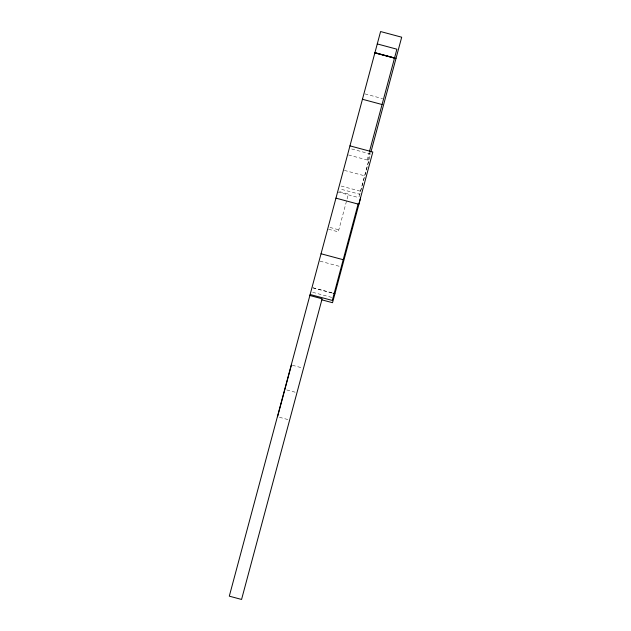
<?xml version="1.0" encoding="UTF-8"?>
<svg xmlns="http://www.w3.org/2000/svg" width="631" height="631" viewBox="0 0 631 631"><rect width="100%" height="100%" fill="white"/><g stroke="black" fill="none" stroke-linecap="round" stroke-linejoin="round"><path stroke-width="0.47" stroke-dasharray="3.15 2.37" d="M367.203 159.982L369.269 152.284M368.078 160.211L370.105 152.655M359.007 196.888L370.492 154.011L351.128 148.829M364.899 93.885L382.615 98.633M348.446 154.95L368.867 160.424L359.796 194.269L340.385 189.071M344.368 170.386L365.396 176.017M341.134 186.05L360.561 191.256M339.581 191.682L348.407 194.048L338.279 231.837L327.686 228.998M337.609 191.95L358.802 197.629M329.997 227.444L338.823 229.81M320.043 261.147L340.109 266.527M312.905 287.768L332.087 292.808M312.881 287.87L332.292 293.068M312.668 292.295L332.75 297.682M292.358 365.262L301.65 367.755M286.742 389.95L296.034 392.443M279.415 417.272L288.714 419.765"/><path stroke-width="0.95" d="M277.561 416.775L291.427 365.018M369.435 151.653L396.891 49.194L377.275 43.933M370.902 152.15L401.695 37.205L380.588 31.55L229.305 596.161L241.563 599.45L322.125 298.794L309.86 295.505M358.211 203.695L332.292 300.435L310.136 294.503M360.561 198.095L332.529 302.706L321.842 299.843M374.932 52.657L396.039 58.312M374.901 52.791L394.517 58.044M374.869 52.901L394.485 58.155M362.446 99.264L382.063 104.517M349.96 145.871L372.818 151.992L358.81 204.27L335.952 198.142M321.045 253.765L343.209 259.704M333.081 293.281L334.919 293.778"/></g></svg>
